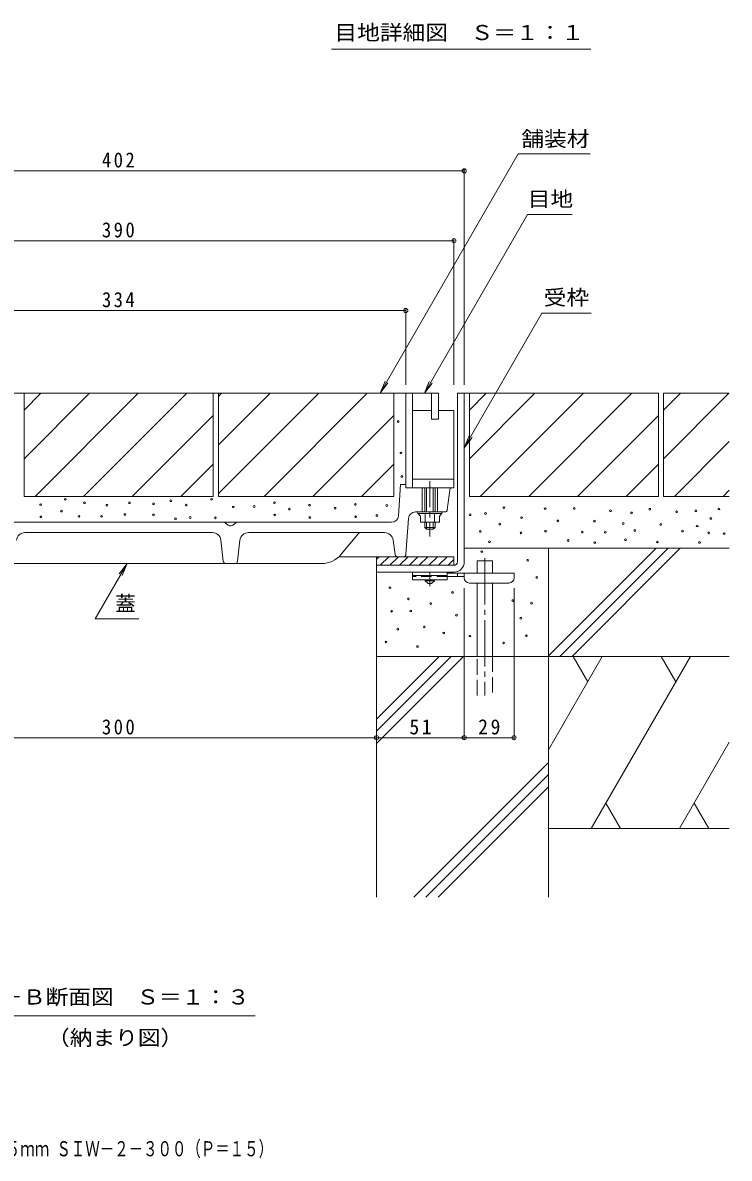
# Model space of a CAD drawing. Units: millimetres at full size, sheet at 1:3. Extents: x -903 to 1153, y -824 to 816.
# Drawn here: x 528 to 939, y -810 to -150 of the extents above; entities that cross this region are included whole.
import ezdxf
from ezdxf.enums import TextEntityAlignment as Align

# ---------------------------------------------------------------- set-up
doc = ezdxf.new("R2010")
doc.units = ezdxf.units.MM
doc.header["$LTSCALE"] = 3
doc.header["$PDMODE"] = 32
doc.header["$PDSIZE"] = 2.4
for name, pattern in [('CHAIN1', [8, 5, -1, 1, -1]), ('CHAIN2', [12, 9, -1, 1, -1]), ('DASHED2', [3, 2, -1]), ('DASHED3', [4, 3, -1])]:
    doc.linetypes.add(name, pattern=pattern)
for name, color, linetype, lineweight in [('4-1', 2, 'Continuous', 9), ('4-2', 3, 'Continuous', 9), ('4-4', 2, 'Continuous', 9), ('4-5', 7, 'Continuous', 9), ('4-6', 6, 'Continuous', 5), ('4-9', 3, 'Continuous', 9), ('4-E', 7, 'Continuous', 9), ('F-5_F-5ﾚｲﾔ', 2, 'Continuous', 9)]:
    doc.layers.add(name, color=color, linetype=linetype, lineweight=lineweight)
doc.styles.add('ＭＳ ゴシック', font='')
doc.styles.get('ＭＳ ゴシック').set_extended_font_data('MS Gothic')

msp = doc.modelspace()

# ---------------------------------------------------------------- linework, layer by layer
at = {"layer": '4-1'}
for p, q in [((785.149, -365.465), (781.149, -365.465)), ((781.149, -463.465), (781.149, -365.465)), ((785.149, -463.465), (785.149, -365.465)), ((734.149, -460.465), (779.149, -460.465)), ((734.149, -460.465), (734.149, -469.465)), ((735.616, -460.465), (734.149, -461.932)), ((741.273, -460.465), (736.273, -465.465)), ((746.93, -460.465), (741.93, -465.465)), ((752.587, -460.465), (747.586, -465.465)), ((758.243, -460.465), (753.243, -465.465)), ((763.9, -460.465), (758.9, -465.465)), ((769.557, -460.465), (764.557, -465.465)), ((775.214, -460.465), (770.214, -465.465)), ((779.149, -460.465), (779.149, -465.465)), ((779.149, -465.465), (734.149, -465.465)), ((779.149, -462.187), (775.871, -465.465)), ((779.18, -469.465), (734.149, -469.465))]:
    msp.add_line(p, q, dxfattribs=at)
for radius in [2, 6]:
    msp.add_arc((779.149, -463.465), radius, 270, 0, dxfattribs=at)
at = {"layer": '4-2'}
for p, q in [((413.149, -365.465), (755.149, -365.465)), ((751.149, -420.465), (751.149, -365.465)), ((755.149, -365.465), (755.149, -420.465)), ((755.149, -365.465), (770.149, -365.465)), ((766.149, -365.465), (766.149, -380.465)), ((766.149, -365.465), (770.149, -365.465)), ((755.149, -375.465), (766.149, -375.465)), ((770.149, -375.465), (779.148, -375.465)), ((779.148, -420.465), (779.148, -375.465)), ((779.148, -415.465), (755.149, -415.465)), ((746.827, -436.75), (748.133, -418.465)), ((751.149, -418.465), (748.133, -418.465)), ((779.148, -420.465), (751.149, -420.465)), ((760.649, -420.465), (760.649, -434.465)), ((762.149, -434.465), (762.149, -420.465)), ((763.149, -434.465), (763.149, -420.465)), ((767.149, -434.465), (767.149, -420.465)), ((768.148, -434.465), (768.148, -420.465)), ((769.649, -420.465), (769.649, -434.465)), ((775.313, -433.151), (776.899, -420.465)), ((773.824, -434.465), (756.73, -434.465)), ((758.149, -434.465), (758.149, -435.265)), ((758.149, -435.265), (772.149, -435.265)), ((758.149, -435.265), (759.624, -436.865)), ((762.386, -435.265), (762.386, -440.465)), ((767.911, -435.265), (767.911, -440.465)), ((772.149, -435.265), (770.674, -436.865)), ((772.149, -434.465), (772.149, -435.265)), ((742.837, -440.465), (425.46, -440.465)), ((646.06, -440.793), (647.738, -442.136)), ((650.56, -442.136), (652.238, -440.793)), ((751.248, -459.071), (752.74, -438.18)), ((762.149, -440.465), (762.149, -443.464)), ((763.149, -440.465), (763.149, -444.465)), ((767.149, -444.465), (767.149, -440.465)), ((768.148, -440.465), (768.148, -443.464)), ((770.674, -436.865), (770.674, -440.465)), ((638.673, -446.465), (529.624, -446.465)), ((648.675, -442.465), (649.623, -442.465)), ((738.812, -446.465), (659.624, -446.465)), ((713.646, -459.067), (723.699, -447.004)), ((762.149, -443.464), (768.148, -443.464)), ((762.149, -443.464), (763.149, -444.465)), ((763.149, -444.465), (767.149, -444.465)), ((767.149, -444.465), (768.148, -443.464)), ((645, -463.13), (643.643, -450.912)), ((654.655, -450.912), (653.297, -463.13)), ((743.762, -450.757), (744.965, -459.177)), ((712.321, -460.465), (746.436, -460.465)), ((746.45, -460.465), (749.752, -460.465)), ((702.123, -464.465), (466.174, -464.465))]:
    msp.add_line(p, q, dxfattribs=at)
at = {"layer": '4-2', "linetype": 'CHAIN1'}
msp.add_line((765.149, -416.642), (765.149, -448.66), dxfattribs=at)
at = {"layer": '4-2'}
for points in [[(766.149, -380.465), (770.149, -380.465), (770.149, -365.465)], [(759.624, -436.865), (759.624, -440.465), (770.674, -440.465)]]:
    msp.add_lwpolyline(points, dxfattribs=at)
for centre, radius, start, end in [((756.73, -438.465), 4, 90, 175.91434), ((773.824, -432.965), 1.5, 270, 352.87521), ((645.123, -441.965), 1.5, 51.34012, 90), ((648.675, -440.965), 1.5, 231.34012, 270), ((649.623, -440.965), 1.5, 270, 308.65952), ((653.175, -441.965), 1.5, 90, 128.65952), ((742.837, -436.465), 4, 270, 355.91434), ((529.624, -451.465), 5, 90, 173.65974), ((638.673, -451.465), 5, 6.34026, 90), ((659.624, -451.465), 5, 90, 173.65976), ((724.851, -447.965), 1.5, 90, 140.19394), ((738.812, -451.465), 5, 8.13034, 90), ((702.123, -449.465), 15, 270, 320.19438), ((746.45, -458.965), 1.5, 188.1293, 270), ((749.752, -458.965), 1.5, 270, 355.91425), ((646.491, -462.965), 1.5, 186.34024, 270), ((651.806, -462.965), 1.5, 270, 353.65987)]:
    msp.add_arc(centre, radius, start, end, dxfattribs=at)
at = {"layer": '4-4', "color": 7}
for p, q in [((383.149, -236.106), (785.149, -236.106)), ((785.149, -235.206), (785.149, -360.465)), ((779.149, -276.742), (389.149, -276.742)), ((779.149, -275.842), (779.149, -360.465)), ((751.149, -316.425), (751.149, -360.465)), ((417.149, -317.325), (751.149, -317.325)), ((785.149, -566.613), (785.149, -478.764)), ((814.149, -566.613), (814.149, -478.764)), ((434.149, -565.713), (734.149, -565.713)), ((734.149, -565.713), (785.149, -565.713)), ((785.149, -565.713), (814.149, -565.713))]:
    msp.add_line(p, q, dxfattribs=at)
for p in [(785.149, -236.106), (779.149, -276.742), (751.149, -317.325), (734.149, -565.713), (785.149, -565.713), (814.149, -565.713)]:
    msp.add_point(p, dxfattribs=at)
at = {"layer": '4-5'}
for p, q in [((816.552, -226.26), (736.214, -365.41)), ((858.477, -226.26), (816.552, -226.26)), ((821.977, -261.545), (761.978, -365.466)), ((847.978, -261.545), (821.977, -261.545)), ((858.974, -318.792), (830.377, -318.792)), ((736.214, -365.41), (739.084, -358.481)), ((736.214, -365.41), (740.78, -359.46)), ((761.978, -365.466), (764.848, -358.537)), ((761.978, -365.466), (766.544, -359.516)), ((785.149, -397.129), (789.714, -391.179)), ((588.996, -464.471), (570.448, -496.598)), ((588.996, -464.471), (584.43, -470.421)), ((588.996, -464.471), (586.126, -471.4)), ((570.448, -496.598), (595.789, -496.598)), ((500.915, -727.423), (663.528, -727.423))]:
    msp.add_line(p, q, dxfattribs=at)
msp.add_lwpolyline([(830.377, -318.792), (785.149, -397.129), (788.019, -390.2)], dxfattribs=at)
at = {"layer": '4-6'}
for p, q in [((785.149, -455.465), (939.349, -455.465)), ((834.149, -518.465), (834.149, -455.465)), ((834.149, -518.027), (896.711, -455.465)), ((840.782, -518.465), (903.782, -455.465)), ((847.853, -518.465), (910.853, -455.465)), ((792.607, -469.964), (792.607, -462.964)), ((792.607, -462.964), (801.607, -462.964)), ((801.607, -469.964), (801.607, -462.964)), ((734.149, -469.465), (734.149, -658.465)), ((792.607, -518.465), (792.607, -475.764)), ((801.607, -518.465), (801.607, -475.764)), ((734.149, -554.845), (770.529, -518.465)), ((734.149, -561.916), (777.6, -518.465)), ((734.149, -568.987), (784.671, -518.465)), ((865.48, -518.465), (834.149, -572.732)), ((834.149, -518.465), (834.149, -658.465)), ((848.433, -518.465), (856.956, -533.228)), ((916.782, -518.465), (859.047, -618.465)), ((899.735, -518.465), (908.259, -533.228)), ((939.349, -568.236), (910.349, -618.465)), ((755.791, -658.465), (834.149, -580.107)), ((762.862, -658.465), (834.149, -587.178)), ((769.933, -658.465), (834.149, -594.249)), ((867.571, -603.701), (876.095, -618.465)), ((918.873, -603.701), (927.397, -618.465)), ((834.149, -618.465), (939.349, -618.465))]:
    msp.add_line(p, q, dxfattribs=at)
at = {"layer": '4-6', "linetype": 'CHAIN2'}
msp.add_line((797.107, -461.272), (797.107, -541.131), dxfattribs=at)
at = {"layer": '4-6', "linetype": 'DASHED3'}
for p, q in [((792.607, -541.131), (792.607, -518.465)), ((801.607, -518.465), (801.607, -541.131))]:
    msp.add_line(p, q, dxfattribs=at)
at = {"layer": '4-6'}
msp.add_lwpolyline([(734.149, -518.465), (834.149, -518.465), (939.349, -518.465)], dxfattribs=at)
at = {"layer": '4-9'}
for p, q in [((755.149, -469.465), (755.149, -473.965)), ((775.149, -469.465), (755.149, -469.465)), ((775.149, -471.465), (755.149, -471.465)), ((775.149, -473.965), (755.149, -473.965)), ((775.149, -469.465), (775.149, -473.965))]:
    msp.add_line(p, q, dxfattribs=at)
at = {"layer": '4-9', "linetype": 'DASHED2'}
msp.add_line((775.149, -471.965), (755.149, -471.965), dxfattribs=at)
at = {"layer": '4-9', "color": 2}
for p, q in [((762.399, -474.464), (762.399, -473.965)), ((762.399, -474.464), (764.149, -475.964)), ((762.399, -474.464), (767.899, -474.464)), ((766.148, -475.964), (767.899, -474.464)), ((767.899, -474.464), (767.899, -473.965)), ((764.149, -475.964), (766.148, -475.964))]:
    msp.add_line(p, q, dxfattribs=at)
at = {"layer": '4-9', "color": 4, "linetype": 'CHAIN1'}
msp.add_line((765.149, -477.512), (765.149, -469.465), dxfattribs=at)
at = {"layer": '4-9', "color": 4}
for p, q in [((785.154, -471.964), (775.149, -471.964)), ((781.149, -471.964), (781.149, -469.964)), ((785.149, -472.764), (785.149, -469.964)), ((788.149, -475.764), (811.149, -475.764))]:
    msp.add_line(p, q, dxfattribs=at)
msp.add_lwpolyline([(814.149, -472.764), (814.149, -469.964), (775.149, -469.964)], dxfattribs=at)
for centre, start, end in [((788.149, -472.764), 180, 270), ((811.149, -472.764), 270, 0)]:
    msp.add_arc(centre, 3, start, end, dxfattribs=at)
at = {"layer": '4-E', "color": 2}
for p, q in [((529.149, -375.205), (538.889, -365.465)), ((529.149, -403.489), (567.173, -365.465)), ((529.149, -365.465), (639.149, -365.465)), ((535.457, -425.465), (595.457, -365.465)), ((563.742, -425.465), (623.742, -365.465)), ((639.149, -365.465), (639.149, -425.465)), ((642.149, -365.465), (642.149, -425.465)), ((642.149, -365.465), (744.179, -365.465)), ((642.149, -367.235), (643.919, -365.465)), ((642.149, -395.519), (672.204, -365.465)), ((642.149, -423.804), (700.488, -365.465)), ((668.772, -425.465), (728.772, -365.465)), ((744.179, -365.465), (744.179, -425.465)), ((785.149, -365.465), (898.149, -365.465)), ((788.149, -365.465), (788.149, -425.465)), ((788.149, -375.205), (797.889, -365.465)), ((788.149, -403.489), (826.173, -365.465)), ((794.457, -425.465), (854.457, -365.465)), ((822.742, -425.465), (882.742, -365.465)), ((898.149, -365.465), (898.149, -425.465)), ((901.149, -375.205), (910.889, -365.465)), ((901.149, -365.465), (901.149, -425.465)), ((901.149, -365.465), (939.349, -365.465)), ((901.149, -403.489), (939.173, -365.465)), ((592.026, -425.465), (639.149, -378.342)), ((697.056, -425.465), (744.179, -378.342)), ((851.026, -425.465), (898.149, -378.342)), ((907.457, -425.465), (939.349, -393.573)), ((620.31, -425.465), (639.149, -406.626)), ((725.341, -425.465), (744.179, -406.626)), ((879.31, -425.465), (898.149, -406.626)), ((935.742, -425.465), (939.349, -421.858)), ((642.149, -425.465), (744.179, -425.465)), ((788.149, -425.465), (898.149, -425.465)), ((901.149, -425.465), (939.349, -425.465))]:
    msp.add_line(p, q, dxfattribs=at)
msp.add_lwpolyline([(529.149, -365.465), (529.149, -425.465), (639.149, -425.465)], dxfattribs=at)
at = {"layer": '4-E'}
for centre in [(746.776, -381.902), (748.311, -400.155), (748.823, -413.803), (553.044, -427.109), (564.221, -429.127), (590.408, -429.127), (614.457, -427.962), (638.169, -427.109), (674.723, -429.054), (538.714, -430.179), (550.826, -433.932), (577.268, -430.521), (587.738, -435.902), (604.392, -436.15), (604.406, -429.672), (623.46, -430.478), (650.793, -431.544), (662.953, -431.272), (674.894, -436.219), (683.423, -432.77), (695.194, -430.552), (710.052, -432.271), (721.823, -430.053), (740.123, -430.691), (788.571, -436.106), (797.582, -435.334), (808.246, -431.94), (832.242, -432.509), (849.188, -432.395), (870.227, -433.76), (882.51, -435.011), (893.087, -432.85), (908.724, -434.329), (919.869, -433.76), (933.289, -432.736), (538.885, -437.344), (561.062, -437.003), (574.197, -437.003), (617.186, -438.368), (625.716, -437.685), (640.387, -437.856), (695.365, -437.717), (721.994, -437.218), (734.323, -436.491), (805.857, -441.493), (818.481, -437.74), (839.634, -439.674), (860.902, -439.788), (877.62, -441.152), (899.455, -441.721), (920.666, -442.631), (928.626, -438.195), (794.485, -445.787), (818.14, -446.611), (832.47, -445.588), (853.85, -446.156), (867.157, -446.27), (884.33, -445.246), (912.136, -445.588), (927.375, -446.611), (936.36, -447.066), (799.846, -451.782), (845.566, -451.054), (861.1, -452.274), (878.963, -450.61), (897.492, -451.941), (922.013, -452.163), (795.352, -457.524), (822.064, -462.517), (827.307, -472.503), (741.928, -478.494), (778.376, -481.24), (752.663, -484.985), (765.644, -487.731), (813.327, -485.984), (824.311, -487.482), (742.927, -492.225), (754.045, -492.064), (780.623, -494.472), (761.922, -501.274), (818.07, -496.219), (746.5, -502.605), (773.24, -504.824), (788.44, -506.599), (821.282, -506.377), (739.621, -510.039), (757.928, -512.702), (808.079, -510.594)]:
    msp.add_circle(centre, 0.5, dxfattribs=at)
at = {"layer": 'F-5_F-5ﾚｲﾔ', "color": 7}
msp.add_line((858.797, -165.32), (707.863, -165.32), dxfattribs=at)

# ---------------------------------------------------------------- texts
at = {"layer": '4-4', "char_height": 8.798, "attachment_point": 7, "style": 'ＭＳ ゴシック'}
for s, insert in [('\\T1.27;\\W0.9;402', (574.399, -234.306)), ('\\T1.27;\\W0.9;390', (574.399, -274.942)), ('\\T1.27;\\W0.9;334', (574.399, -315.525)), ('\\T1.27;\\W0.9;300', (574.399, -563.913)), ('\\T1.27;\\W0.95;51', (753.274, -563.913)), ('\\T1.27;\\W0.95;29', (793.274, -563.913))]:
    msp.add_mtext(s, dxfattribs=dict(at, insert=insert))
at = {"layer": '4-5', "color": 2, "style": 'ＭＳ ゴシック', "width": 1.1}
for s, p in [('舗装材', (818.4, -224.584)), ('目地', (822.116, -259.537)), ('受枠', (831.379, -316.784)), ('Ｂ－Ｂ断面図\u3000Ｓ＝１：３', (501.983, -723.467)), ('（納まり図）', (542.471, -747.146))]:
    msp.add_text(s, height=8.798, dxfattribs=at).set_placement(p, align=Align.BOTTOM_LEFT)
at = {"layer": '4-5', "color": 2, "style": 'ＭＳ ゴシック'}
msp.add_text('蓋', height=8.798, dxfattribs=at).set_placement((582.102, -494.717), align=Align.BOTTOM_LEFT)
at = {"layer": 'F-5_F-5ﾚｲﾔ', "style": 'ＭＳ ゴシック'}
for s, width, p in [('目地詳細図\u3000Ｓ＝１：１', 1.1, (709.673, -162.741)), ('ステンレス目地付\u3000鋳鉄製蓋\u3000集水桝用\u3000インターロッキングブロック用\u3000充填深さ７５ｍｍ ＳＩＷ－２－３００（Ｐ＝１５）', 0.7, (190.916, -811.723))]:
    msp.add_text(s, height=8.798, dxfattribs=dict(at, width=width)).set_placement(p, align=Align.BOTTOM_LEFT)

doc.saveas('drawing.dxf')
